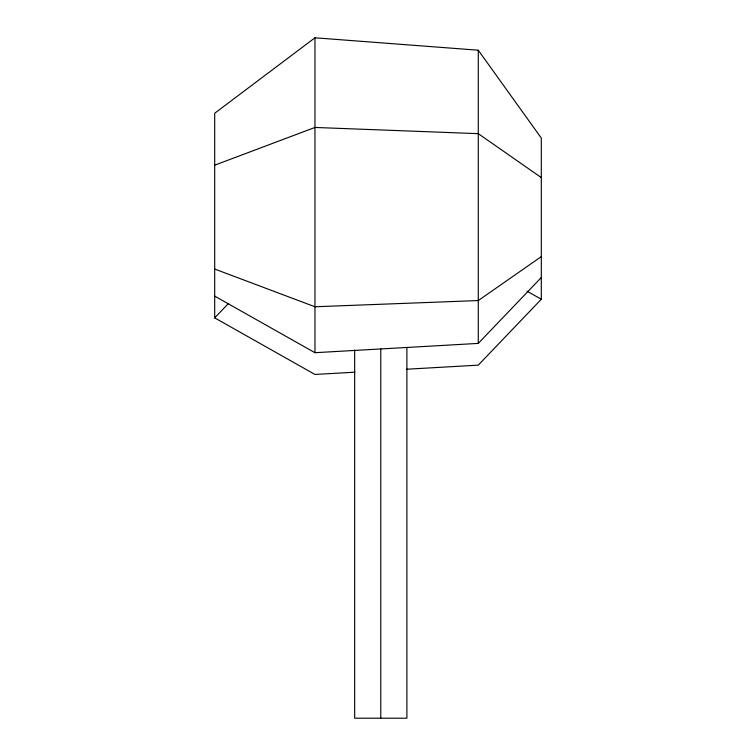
<?xml version="1.0" encoding="UTF-8"?>
<svg xmlns="http://www.w3.org/2000/svg" width="756" height="756" viewBox="0 0 756 756"><rect width="100%" height="100%" fill="white"/><g stroke="black" fill="none" stroke-linecap="round" stroke-linejoin="round"><path stroke-width="1.13" d="M354.914 372.179L314.969 374.456L214.695 317.87L228.435 303.506M214.695 296.116L314.969 352.702L478.274 343.394L541.305 277.499M214.695 317.87L214.695 113.249L314.969 37.8L478.274 50.208L541.305 138.074L541.305 299.253L478.274 365.148L406.605 369.23M541.305 256.624L478.274 300.557L314.969 306.766L214.695 269.041M214.695 165.177L314.969 127.452L478.274 133.661L541.305 177.594M526.979 291.164L541.305 299.253M478.274 50.208L478.274 343.394M406.898 347.703L406.898 718.2L354.668 718.2L354.668 350.066M380.778 348.885L380.778 718.2M314.969 37.8L314.969 352.702"/></g></svg>
